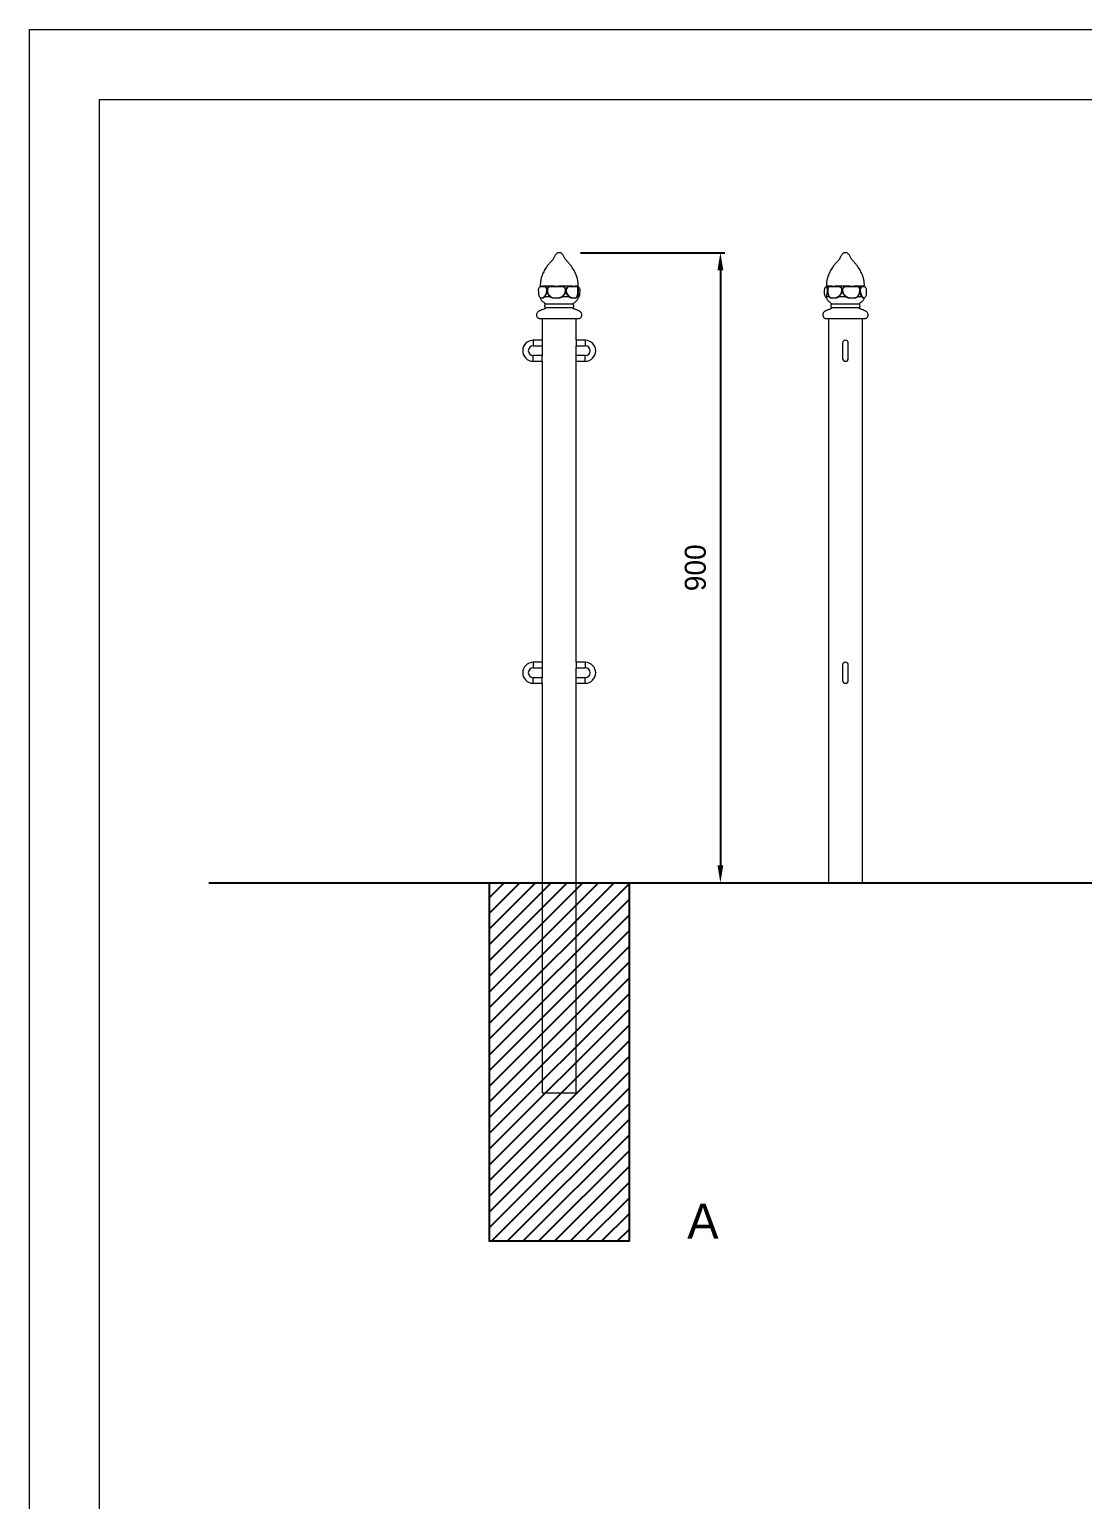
# Model space of a CAD drawing. Header units: millimetres. Extents: x -3033 to 2907, y -1646 to 2554.
# Drawn here: x -3033 to -1529, y 454 to 2554 of the extents above; entities that cross this region are included whole.
import ezdxf

# ---------------------------------------------------------------- set-up
doc = ezdxf.new("R2010")
doc.units = ezdxf.units.MM
doc.header["$PDSIZE"] = -1
doc.layers.add('tabelka', color=155, linetype='Continuous')
doc.layers.add('WYMIAR', color=96, linetype='Continuous')
doc.dimstyles.new('1-1', dxfattribs={"dimtxt": 30, "dimasz": 25, "dimexe": 6.25, "dimexo": 30, "dimgap": 20.625, "dimtad": 1, "dimdec": 1, "dimtxsty": 'Standard', "dimcen": 0, "dimclrd": 2, "dimclre": 2, "dimclrt": 2, "dimadec": 0, "dimazin": 0, "dimtfac": 1, "dimtdec": 1, "dimtmove": 0, "dimatfit": 3, "dimfxl": 0, "dimarcsym": 0})

# ---------------------------------------------------------------- blocks, each defined once
blk = doc.blocks.new('*D7')
at = {"layer": 'Defpoints', "color": 0, "transparency": 16777216}
for p in [(-2276.2, 2234.9), (-2176.8, 1334.9), (-2046.3, 1334.9)]:
    blk.add_point(p, dxfattribs=at)
at = {"layer": 'WYMIAR', "color": 2, "lineweight": -2, "transparency": 16777216}
for p, q in [((-2246.2, 2234.9), (-2040, 2234.9)), ((-2046.3, 2209.9), (-2046.3, 1359.9)), ((-2146.8, 1334.9), (-2040, 1334.9))]:
    blk.add_line(p, q, dxfattribs=at)
at = {"layer": 'WYMIAR', "color": 2, "transparency": 16777216}
for points in [[(-2050.4, 2209.9), (-2042.1, 2209.9), (-2046.3, 2234.9)], [(-2050.4, 1359.9), (-2042.1, 1359.9), (-2046.3, 1334.9)]]:
    blk.add_solid(points, dxfattribs=at)
at = {"layer": 'WYMIAR', "color": 2, "transparency": 16777216, "insert": (-2081.9, 1784.9), "char_height": 30, "attachment_point": 5, "rotation": 90}
blk.add_mtext('900', dxfattribs=at)

msp = doc.modelspace()

# ---------------------------------------------------------------- hatches: boundary and pattern name
at = {"ltscale": 0.2}
h = msp.add_hatch(dxfattribs=at)
h.set_pattern_fill('ANSI31', color=256, scale=5, style=0)
h.set_pattern_definition([(45, (-1593.217, 390.504), (-11.22532, 11.22532), [])])
h.paths.add_polyline_path([(-2376.06, 1334.9), (-2176.76, 1334.9), (-2176.76, 822.92), (-2376.06, 822.92)])

# ---------------------------------------------------------------- linework, layer by layer
at = {"color": 7, "linetype": 'Continuous', "lineweight": 15}
for p, q in [((-2276.23, 2234.9), (-2276.59, 2234.9)), ((-1867.54, 2234.9), (-1867.9, 2234.9)), ((-2303.4, 2187.24), (-2303.4, 2186.94)), ((-2302.48, 2187.24), (-2303.4, 2187.24)), ((-2303.39, 2186.94), (-2303.39, 2186.98)), ((-2283.39, 2187.24), (-2300.36, 2187.24)), ((-2257.32, 2187.24), (-2277.61, 2187.24)), ((-2249.41, 2187.24), (-2253.65, 2187.24)), ((-2249.41, 2186.94), (-2249.41, 2187.24)), ((-1895.16, 2186.34), (-1895.14, 2186.35)), ((-1894.72, 2187.24), (-1894.72, 2187.2)), ((-1886.81, 2187.24), (-1894.72, 2187.24)), ((-1860.73, 2187.24), (-1882.25, 2187.24)), ((-1841.65, 2187.24), (-1855.28, 2187.24)), ((-1840.73, 2187.24), (-1840.75, 2187.24)), ((-1840.73, 2187.2), (-1840.73, 2187.24)), ((-2303.3, 2170.8), (-2303.13, 2170.74)), ((-2303.28, 2170.75), (-2303.3, 2170.79)), ((-2289.64, 2171.96), (-2297.07, 2171.96)), ((-2262.65, 2171.96), (-2271.69, 2171.96)), ((-2249.41, 2171.96), (-2251.03, 2171.96)), ((-2249.42, 2171.73), (-2249.42, 2171.96)), ((-2249.41, 2171.96), (-2249.41, 2172.43)), ((-1894.83, 2170.55), (-1894.92, 2170.63)), ((-1890.95, 2171.96), (-1894.3, 2171.96)), ((-1891.83, 2174.49), (-1890.92, 2172.57)), ((-1867.42, 2171.96), (-1876.93, 2171.96)), ((-1844.19, 2171.96), (-1850.35, 2171.96)), ((-1840.6, 2170.56), (-1840.53, 2170.63)), ((-2256.89, 2156.1), (-2295.92, 2156.1)), ((-2295.76, 2161.77), (-2257.06, 2161.77)), ((-1848.21, 2156.1), (-1887.24, 2156.1)), ((-1887.07, 2161.77), (-1848.38, 2161.77)), ((-2305.09, 2141.13), (-2247.73, 2141.13)), ((-2300.56, 2141.13), (-2300.56, 2109.9)), ((-2252.26, 2109.9), (-2252.26, 2141.13)), ((-1896.4, 2141.13), (-1839.04, 2141.13)), ((-1891.87, 2141.13), (-1891.87, 1334.9)), ((-1843.57, 1334.9), (-1843.57, 2141.13)), ((-2300.56, 2109.9), (-2313.56, 2109.9)), ((-2313.56, 2109.9), (-2313.56, 2101.9)), ((-2313.56, 2101.9), (-2300.56, 2101.9)), ((-2300.56, 2109.9), (-2300.56, 2101.9)), ((-2300.56, 2101.9), (-2300.56, 2087.9)), ((-2239.26, 2109.9), (-2252.26, 2109.9)), ((-2252.26, 2109.9), (-2252.26, 2101.9)), ((-2252.26, 2087.9), (-2252.26, 2101.9)), ((-2252.26, 2101.9), (-2239.26, 2101.9)), ((-2239.26, 2109.9), (-2239.26, 2101.9)), ((-1871.72, 2105.9), (-1871.72, 2083.9)), ((-1863.72, 2083.9), (-1863.72, 2105.9)), ((-2300.56, 2087.9), (-2313.56, 2087.9)), ((-2313.56, 2079.9), (-2313.56, 2087.9)), ((-2313.56, 2079.9), (-2300.56, 2079.9)), ((-2300.56, 2079.9), (-2300.56, 2087.9)), ((-2300.56, 2079.9), (-2300.56, 1649.9)), ((-2239.26, 2087.9), (-2252.26, 2087.9)), ((-2252.26, 2079.9), (-2252.26, 2087.9)), ((-2252.26, 1649.9), (-2252.26, 2079.9)), ((-2252.26, 2079.9), (-2239.26, 2079.9)), ((-2239.26, 2079.9), (-2239.26, 2087.9)), ((-2300.56, 1649.9), (-2313.56, 1649.9)), ((-2313.56, 1649.9), (-2313.56, 1641.9)), ((-2313.56, 1641.9), (-2300.56, 1641.9)), ((-2300.56, 1649.9), (-2300.56, 1641.9)), ((-2300.56, 1641.9), (-2300.56, 1627.9)), ((-2239.26, 1649.9), (-2252.26, 1649.9)), ((-2252.26, 1649.9), (-2252.26, 1641.9)), ((-2252.26, 1627.9), (-2252.26, 1641.9)), ((-2252.26, 1641.9), (-2239.26, 1641.9)), ((-2239.26, 1649.9), (-2239.26, 1641.9)), ((-1871.72, 1645.9), (-1871.72, 1623.9)), ((-1863.72, 1623.9), (-1863.72, 1645.9)), ((-2300.56, 1627.9), (-2313.56, 1627.9)), ((-2313.56, 1619.9), (-2313.56, 1627.9)), ((-2313.56, 1619.9), (-2300.56, 1619.9)), ((-2300.56, 1619.9), (-2300.56, 1627.9)), ((-2300.56, 1619.9), (-2300.56, 1034.9)), ((-2239.26, 1627.9), (-2252.26, 1627.9)), ((-2252.26, 1619.9), (-2252.26, 1627.9)), ((-2252.26, 1034.9), (-2252.26, 1619.9)), ((-2252.26, 1619.9), (-2239.26, 1619.9)), ((-2239.26, 1619.9), (-2239.26, 1627.9)), ((-2300.56, 1334.9), (-2276.41, 1334.9)), ((-2276.41, 1334.9), (-2252.26, 1334.9)), ((-1891.87, 1334.9), (-1843.57, 1334.9)), ((-2300.56, 1034.9), (-2252.26, 1034.9))]:
    msp.add_line(p, q, dxfattribs=at)
msp.add_line((-2776.57, 1334.9), (761.32, 1334.9))
at = {"color": 7, "linetype": 'Continuous', "lineweight": 15, "flags": 128}
for points in [[(-2250.8, 2186.2), (-2251.17, 2186.24), (-2252.11, 2186.29), (-2254.48, 2186.39), (-2257.63, 2186.3), (-2260.84, 2186.17), (-2261.96, 2186.18), (-2263.11, 2186.12), (-2264.13, 2185.73), (-2265.07, 2184.97), (-2266.05, 2183.55), (-2266.43, 2182.25), (-2266.45, 2181.83), (-2266.42, 2180.09), (-2266.08, 2178.36), (-2265.4, 2176.63), (-2264.39, 2175.02), (-2262.04, 2172.57), (-2262.04, 2172.57)], [(-1840.3, 2186.35), (-1840.36, 2186.39), (-1841.38, 2186.3), (-1842.93, 2186.17), (-1843.56, 2186.18), (-1844.24, 2186.12), (-1844.89, 2185.73), (-1845.51, 2184.97), (-1846.22, 2183.55), (-1846.5, 2182.25), (-1846.51, 2181.83), (-1846.48, 2180.09), (-1846.25, 2178.36), (-1845.79, 2176.63), (-1845.14, 2175.02), (-1843.67, 2172.57), (-1843.67, 2172.57)]]:
    msp.add_lwpolyline(points, dxfattribs=at)
msp.add_lwpolyline([(-2376.06, 1334.9), (-2176.76, 1334.9), (-2176.76, 822.92), (-2376.06, 822.92)], close=True)
at = {"color": 7, "linetype": 'Continuous', "lineweight": 15}
for centre, radius, start, end in [((-2313.56, 2094.9), 15, 90, 270), ((-2313.56, 2094.9), 7, 90, 180), ((-2239.26, 2094.9), 15, 0, 90), ((-2239.26, 2094.9), 7, 270, 90), ((-1867.72, 2105.9), 4, 0, 180), ((-2313.56, 2094.9), 7, 180, 270), ((-2239.26, 2094.9), 15, 270, 0), ((-1867.72, 2083.9), 4, 180, 0), ((-2313.56, 1634.9), 15, 90, 270), ((-2313.56, 1634.9), 7, 90, 180), ((-2239.26, 1634.9), 15, 0, 90), ((-2239.26, 1634.9), 7, 270, 90), ((-1867.72, 1645.9), 4, 0, 180), ((-2313.56, 1634.9), 7, 180, 270), ((-2239.26, 1634.9), 15, 270, 0), ((-1867.72, 1623.9), 4, 180, 0)]:
    msp.add_arc(centre, radius, start, end, dxfattribs=at)
for points, knots in [([(-2276.59, 2234.9), (-2276.89, 2234.88), (-2277.55, 2234.85), (-2278.85, 2234.47), (-2280.31, 2233.57), (-2281.66, 2232.1), (-2283.29, 2229.56), (-2284.73, 2225.72), (-2288.38, 2222.01), (-2291.8, 2218.12), (-2295.39, 2213.47), (-2298.69, 2207.85), (-2301.2, 2202.04), (-2302.68, 2196.7), (-2303.45, 2191.99), (-2303.42, 2188.81), (-2303.4, 2187.22)], [0, 0, 0, 0, 0.01613, 0.0346027, 0.0701413, 0.1049747, 0.138907, 0.228254, 0.3172081, 0.4086355, 0.5014657, 0.6254987, 0.7500434, 0.833081, 0.9162226, 1, 1, 1, 1]), ([(-2249.42, 2187.22), (-2249.4, 2188.81), (-2249.36, 2191.99), (-2250.14, 2196.7), (-2251.62, 2202.04), (-2254.13, 2207.85), (-2257.26, 2213.15), (-2260.34, 2217.32), (-2263.13, 2220.46), (-2265.84, 2223.51), (-2268.52, 2226.65), (-2269.69, 2229.83), (-2271.16, 2232.1), (-2272.51, 2233.57), (-2273.97, 2234.47), (-2275.26, 2234.85), (-2275.92, 2234.88), (-2276.23, 2234.9)], [0, 0, 0, 0, 0.0837802, 0.1669247, 0.2499652, 0.3745142, 0.4985514, 0.5728574, 0.6465308, 0.7192685, 0.7881511, 0.8610882, 0.8950217, 0.9298563, 0.9653961, 0.9838695, 1, 1, 1, 1]), ([(-1867.9, 2234.9), (-1868.21, 2234.88), (-1868.87, 2234.85), (-1870.16, 2234.47), (-1871.62, 2233.57), (-1872.98, 2232.1), (-1874.6, 2229.56), (-1876.05, 2225.72), (-1879.7, 2222.01), (-1883.12, 2218.12), (-1886.71, 2213.47), (-1890, 2207.85), (-1892.51, 2202.04), (-1893.99, 2196.7), (-1894.77, 2191.99), (-1894.73, 2188.81), (-1894.72, 2187.22)], [0, 0, 0, 0, 0.01613, 0.0346027, 0.0701413, 0.1049747, 0.138907, 0.228254, 0.3172081, 0.4086355, 0.5014657, 0.6254987, 0.7500434, 0.833081, 0.9162226, 1, 1, 1, 1]), ([(-1840.73, 2187.22), (-1840.71, 2188.81), (-1840.68, 2191.99), (-1841.45, 2196.7), (-1842.94, 2202.04), (-1845.44, 2207.85), (-1848.57, 2213.15), (-1851.65, 2217.32), (-1854.44, 2220.46), (-1857.15, 2223.51), (-1859.83, 2226.65), (-1861, 2229.83), (-1862.47, 2232.1), (-1863.82, 2233.57), (-1865.29, 2234.47), (-1866.58, 2234.85), (-1867.24, 2234.88), (-1867.54, 2234.9)], [0, 0, 0, 0, 0.0837802, 0.1669247, 0.2499652, 0.3745142, 0.4985514, 0.5728574, 0.6465308, 0.7192685, 0.7881511, 0.8610882, 0.8950217, 0.9298563, 0.9653961, 0.9838695, 1, 1, 1, 1]), ([(-2303.7, 2186.17), (-2303.86, 2186.08), (-2304.31, 2185.83), (-2305.09, 2185.03), (-2305.81, 2183.82), (-2306.19, 2182.44), (-2306.34, 2180.96), (-2306.22, 2179.37), (-2305.92, 2177.7), (-2305.86, 2175.91), (-2305.74, 2174.42), (-2305.39, 2173.09), (-2304.7, 2171.9), (-2303.86, 2171.14), (-2303.3, 2170.79), (-2303.16, 2170.71)], [0, 0, 0, 0, 0.0320962, 0.0925709, 0.1949697, 0.2753631, 0.3373675, 0.4467376, 0.5535692, 0.6502392, 0.7435183, 0.8075059, 0.8831005, 0.970764, 1, 1, 1, 1]), ([(-2303.47, 2186.64), (-2303.47, 2186.63), (-2303.5, 2186.53), (-2303.61, 2186.34), (-2303.77, 2186.24), (-2303.83, 2186.2)], [0, 0, 0, 0, 0.0287768, 0.6506897, 1, 1, 1, 1]), ([(-2303.71, 2186.19), (-2303.74, 2186.18), (-2303.83, 2186.16), (-2303.82, 2186.2), (-2303.81, 2186.18), (-2303.81, 2186.17)], [0, 0, 0, 0, 0.2613339, 0.9259551, 1, 1, 1, 1]), ([(-2297.64, 2172.57), (-2297.18, 2173.1), (-2296.38, 2174.02), (-2295.41, 2175.64), (-2294.55, 2177.61), (-2294.13, 2179.89), (-2294.04, 2181.91), (-2294.36, 2183.43), (-2294.99, 2184.64), (-2295.91, 2185.72), (-2297.12, 2186.33), (-2298.46, 2186.21), (-2300.2, 2186.31), (-2302.01, 2186.44), (-2303.32, 2186.32), (-2303.6, 2186.23), (-2303.71, 2186.19)], [0, 0, 0, 0, 0.0742452, 0.128507, 0.1844532, 0.2720467, 0.3312573, 0.3599629, 0.4084862, 0.4548285, 0.4972087, 0.562792, 0.6291553, 0.7605404, 0.8966894, 1, 1, 1, 1]), ([(-2303.39, 2186.98), (-2303.39, 2186.99), (-2303.39, 2187.04), (-2303.27, 2186.96), (-2302.83, 2187.12), (-2302.48, 2187.24)], [0, 0, 0, 0, 0.05465561, 0.25686199, 1, 1, 1, 1]), ([(-2302.48, 2187.24), (-2302.31, 2187.25), (-2301.78, 2187.28), (-2301, 2187.25), (-2300.39, 2187.24), (-2300.36, 2187.24)], [0, 0, 0, 0, 0.32181801, 0.96670915, 1, 1, 1, 1]), ([(-2300.36, 2187.24), (-2300.01, 2187.21), (-2299.3, 2187.15), (-2298.01, 2187.16), (-2296.71, 2187.08), (-2295.83, 2186.61), (-2295.14, 2185.96), (-2294.49, 2185.02), (-2293.87, 2183.45), (-2293.74, 2181.78), (-2293.77, 2180.2), (-2293.92, 2178.63), (-2294.34, 2177), (-2294.99, 2175.36), (-2295.96, 2173.63), (-2296.71, 2172.59), (-2297.14, 2172)], [0, 0, 0, 0, 0.0870433, 0.1786137, 0.2696718, 0.3321298, 0.3387266, 0.4109975, 0.4841695, 0.5466857, 0.6098615, 0.6731255, 0.7365867, 0.8154058, 0.8943407, 1, 1, 1, 1]), ([(-2289.54, 2172), (-2290.33, 2172.85), (-2291.55, 2174.15), (-2292.67, 2176.34), (-2293.26, 2178.15), (-2293.48, 2180.02), (-2293.51, 2181.87), (-2293.32, 2183.78), (-2292.58, 2185.33), (-2291.59, 2186.44), (-2290.45, 2186.96), (-2289.24, 2187.02), (-2286.97, 2187), (-2284.97, 2187.14), (-2283.39, 2187.24)], [0, 0, 0, 0, 0.1448323, 0.222536, 0.3001708, 0.3702731, 0.4407663, 0.515444, 0.5903714, 0.647179, 0.7034305, 0.7554611, 0.8077673, 1, 1, 1, 1]), ([(-2272.17, 2172.57), (-2271.53, 2173.1), (-2270.42, 2174.02), (-2269.11, 2175.64), (-2268.03, 2177.61), (-2267.52, 2179.89), (-2267.45, 2181.91), (-2267.78, 2183.43), (-2268.49, 2184.64), (-2269.58, 2185.72), (-2271.22, 2186.33), (-2273.19, 2186.21), (-2276.18, 2186.31), (-2280.01, 2186.44), (-2284.32, 2186.33), (-2287.42, 2186.16), (-2289.37, 2186.18), (-2290.46, 2186.2), (-2291.46, 2185.79), (-2292.32, 2184.9), (-2292.95, 2183.71), (-2293.22, 2182.56), (-2293.24, 2181.39), (-2293.27, 2180.08), (-2292.98, 2178.31), (-2292.41, 2176.58), (-2291.29, 2174.52), (-2290.09, 2173.34), (-2289.32, 2172.57)], [0, 0, 0, 0, 0.04682088, 0.08103972, 0.11632074, 0.17155942, 0.20889909, 0.22700152, 0.25760153, 0.28682618, 0.31355219, 0.3549106, 0.39676096, 0.47961567, 0.56547463, 0.6400684, 0.66408514, 0.68818236, 0.71038952, 0.73354115, 0.76579423, 0.79094381, 0.79871052, 0.83067928, 0.86333025, 0.89789222, 0.93381131, 1, 1, 1, 1]), ([(-2283.39, 2187.24), (-2282.78, 2187.25), (-2280.95, 2187.28), (-2279, 2187.25), (-2277.67, 2187.24), (-2277.61, 2187.24)], [0, 0, 0, 0, 0.321818, 0.9667092, 1, 1, 1, 1]), ([(-2277.61, 2187.24), (-2276.88, 2187.21), (-2275.4, 2187.15), (-2273.15, 2187.16), (-2271.12, 2187.08), (-2269.88, 2186.61), (-2268.93, 2185.96), (-2268.08, 2185.02), (-2267.31, 2183.45), (-2267.15, 2181.78), (-2267.18, 2180.2), (-2267.37, 2178.63), (-2267.9, 2177), (-2268.73, 2175.36), (-2270.05, 2173.63), (-2271.16, 2172.59), (-2271.81, 2172)], [0, 0, 0, 0, 0.0870433, 0.1786137, 0.2696718, 0.3321298, 0.3387266, 0.4109975, 0.4841695, 0.5466857, 0.6098615, 0.6731255, 0.7365867, 0.8154058, 0.8943407, 1, 1, 1, 1]), ([(-2262.55, 2172), (-2263.36, 2172.85), (-2264.6, 2174.15), (-2265.87, 2176.34), (-2266.57, 2178.15), (-2266.83, 2180.02), (-2266.87, 2181.87), (-2266.64, 2183.78), (-2265.76, 2185.33), (-2264.66, 2186.44), (-2263.45, 2186.96), (-2262.25, 2187.02), (-2260.1, 2187), (-2258.54, 2187.14), (-2257.32, 2187.24)], [0, 0, 0, 0, 0.1448323, 0.222536, 0.3001708, 0.3702731, 0.4407663, 0.515444, 0.5903714, 0.647179, 0.7034305, 0.7554611, 0.8077673, 1, 1, 1, 1]), ([(-2257.32, 2187.24), (-2256.88, 2187.25), (-2255.57, 2187.28), (-2254.4, 2187.25), (-2253.69, 2187.24), (-2253.65, 2187.24)], [0, 0, 0, 0, 0.321818, 0.9667092, 1, 1, 1, 1]), ([(-2253.65, 2187.24), (-2253.28, 2187.21), (-2252.51, 2187.15), (-2251.55, 2187.16), (-2250.82, 2187.09), (-2250.46, 2186.6), (-2250.3, 2186.21), (-2250.26, 2186.04), (-2250.24, 2185.92)], [0, 0, 0, 0, 0.2431613, 0.4989691, 0.7533459, 0.9278265, 0.9462549, 1, 1, 1, 1]), ([(-2251.95, 2171.16), (-2251.62, 2171.41), (-2250.98, 2171.9), (-2250.48, 2172.87), (-2250.16, 2173.84), (-2249.94, 2174.83), (-2249.55, 2176.34), (-2249.18, 2178.14), (-2249.02, 2179.89), (-2248.98, 2181.42), (-2249.09, 2182.77), (-2249.32, 2184.05), (-2249.65, 2185.08), (-2250.05, 2185.79), (-2250.39, 2186.09), (-2250.58, 2186.26)], [0, 0, 0, 0, 0.0762457, 0.1462313, 0.1989763, 0.2717511, 0.3562648, 0.4756999, 0.6052495, 0.6726245, 0.75229, 0.8503321, 0.9131163, 0.9520819, 1, 1, 1, 1]), ([(-2250.94, 2172.57), (-2250.76, 2173.1), (-2250.44, 2174.02), (-2250.11, 2175.64), (-2249.89, 2177.61), (-2249.8, 2179.89), (-2249.82, 2181.91), (-2249.83, 2183.43), (-2249.9, 2184.64), (-2250.08, 2185.71), (-2250.4, 2186.22), (-2250.68, 2186.21), (-2250.8, 2186.2)], [0, 0, 0, 0, 0.1404164, 0.2430392, 0.3488475, 0.5145091, 0.6264912, 0.6807807, 0.7725505, 0.8601956, 0.9403473, 1, 1, 1, 1]), ([(-2249.66, 2170.71), (-2249.52, 2170.79), (-2248.96, 2171.14), (-2248.11, 2171.9), (-2247.43, 2173.09), (-2247.08, 2174.42), (-2246.96, 2175.91), (-2246.89, 2177.7), (-2246.59, 2179.37), (-2246.48, 2180.96), (-2246.62, 2182.44), (-2247.01, 2183.82), (-2247.73, 2185.03), (-2248.51, 2185.83), (-2248.96, 2186.08), (-2249.11, 2186.17)], [0, 0, 0, 0, 0.029236, 0.1168995, 0.1924941, 0.2564817, 0.3497608, 0.4464308, 0.5532624, 0.6626325, 0.7246369, 0.8050303, 0.9074291, 0.9679038, 1, 1, 1, 1]), ([(-2249.62, 2184.88), (-2249.61, 2185.06), (-2249.57, 2185.67), (-2249.48, 2186.42), (-2249.41, 2186.9), (-2249.42, 2186.93), (-2249.42, 2186.94)], [0, 0, 0, 0, 0.1477762, 0.5052087, 0.8591418, 1, 1, 1, 1]), ([(-2249.01, 2186.17), (-2249.02, 2186.18), (-2249.03, 2186.19), (-2249.12, 2185.78), (-2249.27, 2185.1), (-2249.36, 2184.5), (-2249.4, 2184.25)], [0, 0, 0, 0, 0.2575679, 0.5245222, 0.8028302, 1, 1, 1, 1]), ([(-2248.98, 2186.21), (-2249.05, 2186.25), (-2249.22, 2186.36), (-2249.3, 2186.53), (-2249.34, 2186.63)], [0, 0, 0, 0, 0.4285595, 1, 1, 1, 1]), ([(-1895.14, 2186.35), (-1895.3, 2186.29), (-1895.83, 2186.1), (-1896.75, 2185.25), (-1897.68, 2183.6), (-1897.95, 2181.88), (-1898, 2180.64), (-1897.98, 2180.09), (-1897.94, 2179.75), (-1897.92, 2179.54), (-1897.9, 2179.34), (-1897.89, 2179.12), (-1897.89, 2178.76), (-1897.93, 2177.83), (-1897.95, 2176.63), (-1897.76, 2174.9), (-1897.22, 2173.28), (-1896.2, 2171.75), (-1895.26, 2170.94), (-1894.81, 2170.57)], [0, 0, 0, 0, 0.0275651, 0.0921094, 0.1990734, 0.3328727, 0.3718936, 0.403555, 0.4321987, 0.44554, 0.4575957, 0.4695045, 0.4825376, 0.5162223, 0.6269819, 0.7039277, 0.796503, 0.9044136, 1, 1, 1, 1]), ([(-1894.68, 2172.57), (-1894.52, 2173.1), (-1894.25, 2174.02), (-1893.88, 2175.64), (-1893.51, 2177.61), (-1893.31, 2179.89), (-1893.25, 2181.91), (-1893.43, 2183.43), (-1893.75, 2184.64), (-1894.18, 2185.72), (-1894.64, 2186.33), (-1895.03, 2186.21), (-1895.29, 2186.29), (-1895.2, 2186.32), (-1895.16, 2186.34)], [0, 0, 0, 0, 0.1072256, 0.185591, 0.2663889, 0.3928924, 0.4784048, 0.5198617, 0.5899395, 0.6568675, 0.7180734, 0.8127893, 0.9086318, 1, 1, 1, 1]), ([(-1894.74, 2187.2), (-1894.73, 2187.16), (-1894.7, 2186.96), (-1894.87, 2186.63), (-1895.08, 2186.43), (-1895.16, 2186.39), (-1895.18, 2186.38)], [0, 0, 0, 0, 0.1013406, 0.5030128, 0.8453471, 1, 1, 1, 1]), ([(-1892.06, 2185.81), (-1892.09, 2185.78), (-1892.26, 2185.61), (-1892.45, 2185.26), (-1892.67, 2184.72), (-1892.83, 2183.99), (-1892.94, 2182.64), (-1892.99, 2181.02), (-1892.93, 2179.16), (-1892.69, 2177.21), (-1892.16, 2175.34), (-1891.67, 2173.91), (-1891.34, 2173.34), (-1891.29, 2173.25)], [0, 0, 0, 0, 0.009709, 0.0568409, 0.0883469, 0.1441386, 0.23371, 0.3986419, 0.5184202, 0.6573415, 0.8502083, 0.9747934, 1, 1, 1, 1]), ([(-1892.56, 2184.97), (-1892.53, 2185.12), (-1892.41, 2185.69), (-1892.03, 2186.43), (-1891.42, 2186.96), (-1890.72, 2187.02), (-1889.34, 2187), (-1887.92, 2187.14), (-1886.81, 2187.24)], [0, 0, 0, 0, 0.0452889, 0.1776891, 0.308793, 0.4300594, 0.551968, 1, 1, 1, 1]), ([(-1891.61, 2186.13), (-1891.62, 2186.13), (-1891.79, 2186.11), (-1891.92, 2185.95), (-1892.04, 2185.8)], [0, 0, 0, 0, 0.0683061, 1, 1, 1, 1]), ([(-1877.53, 2172.57), (-1876.9, 2173.1), (-1875.79, 2174.02), (-1874.48, 2175.64), (-1873.35, 2177.61), (-1872.82, 2179.89), (-1872.73, 2181.91), (-1873.1, 2183.43), (-1873.88, 2184.64), (-1875.04, 2185.72), (-1876.69, 2186.33), (-1878.6, 2186.21), (-1881.33, 2186.31), (-1884.59, 2186.43), (-1887.84, 2186.34), (-1889.87, 2186.14), (-1891.02, 2186.2), (-1891.42, 2186.15), (-1891.61, 2186.13)], [0, 0, 0, 0, 0.0681681, 0.1179885, 0.1693553, 0.2497792, 0.3041433, 0.3304992, 0.3750508, 0.4176, 0.4565113, 0.5167264, 0.5776577, 0.6982887, 0.8232937, 0.9318973, 0.9668641, 1, 1, 1, 1]), ([(-1886.81, 2187.24), (-1886.35, 2187.25), (-1884.99, 2187.28), (-1883.41, 2187.25), (-1882.3, 2187.24), (-1882.25, 2187.24)], [0, 0, 0, 0, 0.321818, 0.9667092, 1, 1, 1, 1]), ([(-1882.25, 2187.24), (-1881.63, 2187.21), (-1880.35, 2187.15), (-1878.32, 2187.16), (-1876.39, 2187.08), (-1875.16, 2186.61), (-1874.22, 2185.96), (-1873.35, 2185.02), (-1872.55, 2183.45), (-1872.38, 2181.78), (-1872.42, 2180.2), (-1872.61, 2178.63), (-1873.16, 2177), (-1874.01, 2175.36), (-1875.34, 2173.63), (-1876.42, 2172.59), (-1877.04, 2172)], [0, 0, 0, 0, 0.0870433, 0.1786137, 0.2696718, 0.3321298, 0.3387266, 0.4109975, 0.4841695, 0.5466857, 0.6098615, 0.6731255, 0.7365867, 0.8154058, 0.8943407, 1, 1, 1, 1]), ([(-1867.3, 2172), (-1868.23, 2172.85), (-1869.63, 2174.14), (-1871.03, 2176.33), (-1871.74, 2178.13), (-1872.11, 2180), (-1872.07, 2181.86), (-1871.85, 2183.78), (-1870.91, 2185.33), (-1869.71, 2186.44), (-1868.35, 2186.96), (-1866.96, 2187), (-1864.41, 2187.02), (-1862.35, 2187.14), (-1860.73, 2187.24)], [0, 0, 0, 0, 0.1447984, 0.2210891, 0.3001189, 0.3692802, 0.4409279, 0.5155882, 0.590498, 0.6472924, 0.7035307, 0.7553557, 0.8078122, 1, 1, 1, 1]), ([(-1850.57, 2172.57), (-1850.09, 2173.1), (-1849.27, 2174.02), (-1848.33, 2175.64), (-1847.57, 2177.61), (-1847.23, 2179.89), (-1847.2, 2181.91), (-1847.39, 2183.43), (-1847.85, 2184.64), (-1848.58, 2185.72), (-1849.77, 2186.33), (-1851.28, 2186.21), (-1853.72, 2186.31), (-1857.09, 2186.44), (-1861.32, 2186.33), (-1864.64, 2186.16), (-1866.86, 2186.18), (-1868.14, 2186.2), (-1869.35, 2185.79), (-1870.45, 2184.9), (-1871.3, 2183.71), (-1871.67, 2182.56), (-1871.7, 2181.39), (-1871.72, 2180.08), (-1871.35, 2178.31), (-1870.62, 2176.58), (-1869.24, 2174.52), (-1867.81, 2173.34), (-1866.88, 2172.57)], [0, 0, 0, 0, 0.0468209, 0.0810397, 0.1163207, 0.1715594, 0.2088991, 0.2270015, 0.2576015, 0.2868262, 0.3135522, 0.3549106, 0.396761, 0.4796157, 0.5654746, 0.6400684, 0.6640851, 0.6881824, 0.7103895, 0.7335412, 0.7657942, 0.7909438, 0.7987105, 0.8306793, 0.8633302, 0.8978922, 0.9338113, 1, 1, 1, 1]), ([(-1860.73, 2187.24), (-1860.13, 2187.25), (-1858.31, 2187.28), (-1856.51, 2187.25), (-1855.34, 2187.24), (-1855.28, 2187.24)], [0, 0, 0, 0, 0.321818, 0.9667092, 1, 1, 1, 1]), ([(-1855.28, 2187.24), (-1854.64, 2187.21), (-1853.34, 2187.15), (-1851.49, 2187.16), (-1849.9, 2187.08), (-1848.97, 2186.61), (-1848.27, 2185.96), (-1847.66, 2185.02), (-1847.14, 2183.45), (-1847.02, 2181.78), (-1847.05, 2180.2), (-1847.17, 2178.63), (-1847.54, 2177), (-1848.13, 2175.36), (-1849.08, 2173.63), (-1849.94, 2172.59), (-1850.44, 2172)], [0, 0, 0, 0, 0.0870433, 0.1786137, 0.2696718, 0.3321298, 0.3387266, 0.4109975, 0.4841695, 0.5466857, 0.6098615, 0.6731255, 0.7365867, 0.8154058, 0.8943407, 1, 1, 1, 1]), ([(-1844.14, 2172), (-1844.61, 2172.85), (-1845.34, 2174.15), (-1846.17, 2176.34), (-1846.63, 2178.15), (-1846.81, 2180.02), (-1846.84, 2181.87), (-1846.68, 2183.78), (-1846.09, 2185.33), (-1845.39, 2186.44), (-1844.65, 2186.96), (-1843.96, 2187.02), (-1842.8, 2187), (-1842.15, 2187.14), (-1841.65, 2187.24)], [0, 0, 0, 0, 0.1448323, 0.222536, 0.3001708, 0.3702731, 0.4407663, 0.515444, 0.5903714, 0.647179, 0.7034305, 0.7554611, 0.8077673, 1, 1, 1, 1]), ([(-1841.65, 2187.24), (-1841.5, 2187.25), (-1841.04, 2187.28), (-1840.82, 2187.25), (-1840.76, 2187.24), (-1840.75, 2187.24)], [0, 0, 0, 0, 0.321818, 0.9667092, 1, 1, 1, 1]), ([(-1840.26, 2186.38), (-1840.32, 2186.41), (-1840.45, 2186.49), (-1840.7, 2186.82), (-1840.7, 2187.09), (-1840.7, 2187.21)], [0, 0, 0, 0, 0.33824043, 0.73043995, 1, 1, 1, 1]), ([(-1840.6, 2170.56), (-1840.24, 2170.86), (-1839.46, 2171.5), (-1838.51, 2172.64), (-1837.91, 2173.92), (-1837.61, 2175.35), (-1837.51, 2176.67), (-1837.5, 2178.01), (-1837.49, 2179.17), (-1837.43, 2180.19), (-1837.47, 2181.29), (-1837.58, 2182.34), (-1837.85, 2183.52), (-1838.34, 2184.73), (-1839.16, 2185.71), (-1839.9, 2186.24), (-1840.24, 2186.36), (-1840.29, 2186.38)], [0, 0, 0, 0, 0.0812572, 0.1750909, 0.2521712, 0.3147664, 0.4133548, 0.4842827, 0.5424132, 0.6067359, 0.6521269, 0.7252888, 0.7811187, 0.8524714, 0.9399737, 0.9902191, 1, 1, 1, 1]), ([(-2303.36, 2170.97), (-2303.37, 2170.65), (-2303.38, 2169.71), (-2302.72, 2168.28), (-2301.67, 2166.85), (-2300.45, 2165.67), (-2299.23, 2164.61), (-2298.01, 2163.57), (-2296.84, 2162.63), (-2296.08, 2162.02), (-2295.73, 2161.74)], [0, 0, 0, 0, 0.077258, 0.2265358, 0.3688817, 0.5061719, 0.636092, 0.7627147, 0.8915292, 1, 1, 1, 1]), ([(-2303.31, 2170.76), (-2303.31, 2170.76), (-2303.29, 2170.75), (-2303.29, 2170.75), (-2303.29, 2170.75)], [0, 0, 0, 0, 0.3859674, 1, 1, 1, 1]), ([(-2297.07, 2171.96), (-2297.4, 2171.64), (-2298.29, 2170.78), (-2299.59, 2170.02), (-2301.01, 2169.98), (-2302.17, 2170), (-2302.93, 2169.89), (-2303.18, 2170.55), (-2303.27, 2170.79)], [0, 0, 0, 0, 0.1044409, 0.2843267, 0.4683885, 0.655387, 0.8764822, 1, 1, 1, 1]), ([(-2303.13, 2170.74), (-2302.88, 2170.64), (-2302.36, 2170.43), (-2301.29, 2170.52), (-2300.08, 2170.66), (-2298.85, 2171.48), (-2297.96, 2172.28), (-2297.64, 2172.57)], [0, 0, 0, 0, 0.2066071, 0.4367701, 0.6696197, 0.8787954, 1, 1, 1, 1]), ([(-2297.14, 2172), (-2297.19, 2172.08), (-2297.29, 2172.25), (-2297.47, 2172.44), (-2297.59, 2172.54), (-2297.63, 2172.57), (-2297.64, 2172.57)], [0, 0, 0, 0, 0.3849632, 0.81251, 0.9740089, 1, 1, 1, 1]), ([(-2297.14, 2172), (-2297.14, 2171.99), (-2297.13, 2171.98), (-2297.1, 2171.96), (-2297.08, 2171.96), (-2297.07, 2171.96)], [0, 0, 0, 0, 0.2254476, 0.5236629, 1, 1, 1, 1]), ([(-2289.64, 2171.96), (-2289.63, 2171.96), (-2289.6, 2171.96), (-2289.56, 2171.97), (-2289.55, 2171.99), (-2289.54, 2172)], [0, 0, 0, 0, 0.384299, 0.772566, 1, 1, 1, 1]), ([(-2271.69, 2171.96), (-2272.17, 2171.64), (-2273.48, 2170.78), (-2276.06, 2170.04), (-2279.13, 2169.92), (-2282.39, 2170), (-2285.49, 2169.97), (-2288.08, 2170.77), (-2289.2, 2171.63), (-2289.64, 2171.96)], [0, 0, 0, 0, 0.0902791, 0.2457731, 0.4060395, 0.5665975, 0.7577131, 0.9051163, 1, 1, 1, 1]), ([(-2289.54, 2172), (-2289.49, 2172.09), (-2289.38, 2172.28), (-2289.33, 2172.46), (-2289.32, 2172.55), (-2289.32, 2172.57), (-2289.32, 2172.57)], [0, 0, 0, 0, 0.4521499, 0.8795063, 0.9740012, 1, 1, 1, 1]), ([(-2289.32, 2172.57), (-2288.93, 2172.26), (-2287.93, 2171.47), (-2285.49, 2170.61), (-2282.43, 2170.48), (-2279.21, 2170.5), (-2276.23, 2170.66), (-2273.8, 2171.47), (-2272.61, 2172.28), (-2272.17, 2172.57)], [0, 0, 0, 0, 0.0916006, 0.2337209, 0.4303934, 0.5956361, 0.7628076, 0.9129827, 1, 1, 1, 1]), ([(-2271.81, 2172), (-2271.86, 2172.08), (-2271.99, 2172.25), (-2272.1, 2172.44), (-2272.16, 2172.54), (-2272.17, 2172.57), (-2272.17, 2172.57)], [0, 0, 0, 0, 0.38496319, 0.81251001, 0.97400895, 1, 1, 1, 1]), ([(-2271.81, 2172), (-2271.8, 2171.99), (-2271.78, 2171.98), (-2271.74, 2171.96), (-2271.71, 2171.96), (-2271.69, 2171.96)], [0, 0, 0, 0, 0.2254476, 0.5236629, 1, 1, 1, 1]), ([(-2262.65, 2171.96), (-2262.64, 2171.96), (-2262.61, 2171.96), (-2262.57, 2171.97), (-2262.56, 2171.99), (-2262.55, 2172)], [0, 0, 0, 0, 0.384299, 0.772566, 1, 1, 1, 1]), ([(-2251.03, 2171.96), (-2251.18, 2171.64), (-2251.6, 2170.78), (-2252.87, 2170.04), (-2254.54, 2169.92), (-2256.61, 2170), (-2258.96, 2169.97), (-2261.05, 2170.77), (-2262.2, 2171.63), (-2262.65, 2171.96)], [0, 0, 0, 0, 0.0902791, 0.2457731, 0.4060395, 0.5665975, 0.7577131, 0.9051163, 1, 1, 1, 1]), ([(-2262.55, 2172), (-2262.48, 2172.09), (-2262.35, 2172.28), (-2262.17, 2172.46), (-2262.06, 2172.55), (-2262.04, 2172.57), (-2262.04, 2172.57)], [0, 0, 0, 0, 0.4521499, 0.8795063, 0.9740012, 1, 1, 1, 1]), ([(-2262.04, 2172.57), (-2261.6, 2172.26), (-2260.5, 2171.47), (-2258.53, 2170.61), (-2256.39, 2170.47), (-2254.35, 2170.53), (-2252.79, 2170.55), (-2252.18, 2171.07), (-2252.01, 2171.23)], [0, 0, 0, 0, 0.110352, 0.2815654, 0.5184983, 0.7175675, 0.9189603, 1, 1, 1, 1]), ([(-2257.09, 2161.74), (-2256.6, 2162.13), (-2255.56, 2162.96), (-2253.99, 2164.26), (-2252.49, 2165.55), (-2251.15, 2166.85), (-2250.08, 2168.28), (-2249.34, 2170.05), (-2249.39, 2171.35), (-2249.42, 2172.03)], [0, 0, 0, 0, 0.1399753, 0.2963395, 0.4549515, 0.5814344, 0.7125752, 0.8501021, 1, 1, 1, 1]), ([(-2249.43, 2172.43), (-2249.44, 2173.14), (-2249.47, 2174.25), (-2249.56, 2175.68), (-2249.6, 2176.19)], [0, 0, 0, 0, 0.6358072, 1, 1, 1, 1]), ([(-2249.41, 2171.75), (-2249.41, 2171.71), (-2249.38, 2171.42), (-2249.41, 2171.14), (-2249.45, 2171.02), (-2249.46, 2171)], [0, 0, 0, 0, 0.1081363, 0.8516602, 1, 1, 1, 1]), ([(-2249.45, 2176.94), (-2249.45, 2176.84), (-2249.4, 2176.13), (-2249.26, 2174.53), (-2249.18, 2173.34), (-2249.13, 2172.57)], [0, 0, 0, 0, 0.0569662, 0.3887031, 1, 1, 1, 1]), ([(-2249.13, 2172.57), (-2249.09, 2172.26), (-2248.98, 2171.45), (-2249.26, 2171.06), (-2249.43, 2170.82)], [0, 0, 0, 0, 0.3919232, 1, 1, 1, 1]), ([(-2249.42, 2172), (-2249.41, 2172.09), (-2249.38, 2172.28), (-2249.25, 2172.46), (-2249.16, 2172.55), (-2249.13, 2172.57), (-2249.13, 2172.57)], [0, 0, 0, 0, 0.4521499, 0.8795063, 0.9740012, 1, 1, 1, 1]), ([(-1894.92, 2170.63), (-1894.99, 2170.66), (-1895.17, 2170.75), (-1895.14, 2171.48), (-1894.81, 2172.28), (-1894.68, 2172.57)], [0, 0, 0, 0, 0.3115701, 0.7474399, 1, 1, 1, 1]), ([(-1894.98, 2170.56), (-1894.89, 2170.48), (-1894.7, 2170.31), (-1894.68, 2170.19), (-1894.67, 2170.13)], [0, 0, 0, 0, 0.479997, 1, 1, 1, 1]), ([(-1894.3, 2171.96), (-1894.4, 2171.65), (-1894.67, 2170.8), (-1894.72, 2170.2), (-1894.66, 2170.15), (-1894.65, 2170.15)], [0, 0, 0, 0, 0.3402845, 0.92638, 1, 1, 1, 1]), ([(-1894.65, 2170.15), (-1894.64, 2170.1), (-1894.63, 2169.44), (-1894.01, 2168.28), (-1892.99, 2166.85), (-1891.77, 2165.67), (-1890.54, 2164.61), (-1889.33, 2163.57), (-1888.16, 2162.63), (-1887.39, 2162.02), (-1887.04, 2161.74)], [0, 0, 0, 0, 0.0110077, 0.1710032, 0.3235692, 0.4707164, 0.6099644, 0.7456783, 0.8837413, 1, 1, 1, 1]), ([(-1890.89, 2172), (-1891.34, 2172.85), (-1892.03, 2174.15), (-1892.58, 2176.35), (-1892.83, 2177.85), (-1892.88, 2178.8), (-1892.89, 2179.09)], [0, 0, 0, 0, 0.4338913, 0.6666778, 0.8992576, 1, 1, 1, 1]), ([(-1890.95, 2171.96), (-1890.94, 2171.96), (-1890.92, 2171.96), (-1890.9, 2171.97), (-1890.89, 2171.99), (-1890.89, 2172)], [0, 0, 0, 0, 0.384299, 0.772566, 1, 1, 1, 1]), ([(-1876.93, 2171.96), (-1877.39, 2171.64), (-1878.66, 2170.78), (-1880.9, 2170.04), (-1883.49, 2169.92), (-1886.06, 2170), (-1888.29, 2169.97), (-1890.06, 2170.77), (-1890.7, 2171.63), (-1890.95, 2171.96)], [0, 0, 0, 0, 0.0902791, 0.2457731, 0.4060395, 0.5665975, 0.7577131, 0.9051163, 1, 1, 1, 1]), ([(-1890.92, 2172.57), (-1890.76, 2172.23), (-1890.58, 2171.86), (-1890.23, 2171.67), (-1890.21, 2171.66)], [0, 0, 0, 0, 0.9523945, 1, 1, 1, 1]), ([(-1890.89, 2172), (-1890.86, 2172.09), (-1890.81, 2172.28), (-1890.86, 2172.46), (-1890.91, 2172.55), (-1890.92, 2172.57), (-1890.92, 2172.57)], [0, 0, 0, 0, 0.45214989, 0.87950633, 0.97400121, 1, 1, 1, 1]), ([(-1890.21, 2171.66), (-1889.73, 2171.34), (-1888.57, 2170.56), (-1886.21, 2170.49), (-1883.71, 2170.5), (-1881.29, 2170.66), (-1879.17, 2171.47), (-1877.97, 2172.28), (-1877.53, 2172.57)], [0, 0, 0, 0, 0.1521779, 0.3697792, 0.5526061, 0.7375669, 0.9037228, 1, 1, 1, 1]), ([(-1877.04, 2172), (-1877.1, 2172.08), (-1877.22, 2172.25), (-1877.39, 2172.44), (-1877.5, 2172.54), (-1877.53, 2172.57), (-1877.53, 2172.57)], [0, 0, 0, 0, 0.3849632, 0.81251, 0.9740089, 1, 1, 1, 1]), ([(-1877.04, 2172), (-1877.03, 2171.99), (-1877.01, 2171.98), (-1876.98, 2171.96), (-1876.95, 2171.96), (-1876.93, 2171.96)], [0, 0, 0, 0, 0.2254476, 0.5236629, 1, 1, 1, 1]), ([(-1867.42, 2171.96), (-1867.4, 2171.96), (-1867.37, 2171.96), (-1867.33, 2171.97), (-1867.31, 2171.99), (-1867.3, 2172)], [0, 0, 0, 0, 0.384299, 0.772566, 1, 1, 1, 1]), ([(-1850.35, 2171.96), (-1850.71, 2171.64), (-1851.71, 2170.78), (-1853.92, 2170.02), (-1856.65, 2169.98), (-1859.74, 2169.98), (-1862.89, 2169.97), (-1865.59, 2170.77), (-1866.91, 2171.63), (-1867.42, 2171.96)], [0, 0, 0, 0, 0.0902862, 0.2457924, 0.4049086, 0.5665635, 0.7576941, 0.9051088, 1, 1, 1, 1]), ([(-1867.3, 2172), (-1867.23, 2172.09), (-1867.09, 2172.28), (-1866.96, 2172.46), (-1866.89, 2172.55), (-1866.88, 2172.57), (-1866.88, 2172.57)], [0, 0, 0, 0, 0.4521499, 0.8795063, 0.9740012, 1, 1, 1, 1]), ([(-1866.88, 2172.57), (-1866.4, 2172.26), (-1865.19, 2171.47), (-1862.64, 2170.61), (-1859.65, 2170.48), (-1856.59, 2170.5), (-1853.85, 2170.66), (-1851.75, 2171.47), (-1850.89, 2172.28), (-1850.57, 2172.57)], [0, 0, 0, 0, 0.0916006, 0.2337209, 0.4303934, 0.5956361, 0.7628076, 0.9129827, 1, 1, 1, 1]), ([(-1850.44, 2172), (-1850.48, 2172.08), (-1850.56, 2172.25), (-1850.59, 2172.44), (-1850.58, 2172.54), (-1850.57, 2172.57), (-1850.57, 2172.57)], [0, 0, 0, 0, 0.38496319, 0.81251001, 0.97400895, 1, 1, 1, 1]), ([(-1850.44, 2172), (-1850.43, 2171.99), (-1850.42, 2171.98), (-1850.39, 2171.96), (-1850.36, 2171.96), (-1850.35, 2171.96)], [0, 0, 0, 0, 0.2254476, 0.5236629, 1, 1, 1, 1]), ([(-1848.4, 2161.74), (-1847.91, 2162.13), (-1846.87, 2162.96), (-1845.3, 2164.26), (-1843.81, 2165.55), (-1842.45, 2166.85), (-1841.43, 2168.28), (-1840.81, 2169.44), (-1840.8, 2170.1), (-1840.8, 2170.15)], [0, 0, 0, 0, 0.1628445, 0.3447556, 0.5292817, 0.6764295, 0.8289961, 0.9889922, 1, 1, 1, 1]), ([(-1844.19, 2171.96), (-1844.19, 2171.96), (-1844.17, 2171.96), (-1844.15, 2171.97), (-1844.14, 2171.99), (-1844.14, 2172)], [0, 0, 0, 0, 0.384299, 0.772566, 1, 1, 1, 1]), ([(-1840.8, 2170.15), (-1840.83, 2170.08), (-1840.9, 2169.94), (-1841.41, 2169.99), (-1842.32, 2169.97), (-1843.25, 2170.77), (-1843.93, 2171.63), (-1844.19, 2171.96)], [0, 0, 0, 0, 0.189993, 0.4100291, 0.670186, 0.8708392, 1, 1, 1, 1]), ([(-1844.14, 2172), (-1844.09, 2172.09), (-1844, 2172.28), (-1843.82, 2172.46), (-1843.71, 2172.55), (-1843.68, 2172.57), (-1843.67, 2172.57)], [0, 0, 0, 0, 0.4521499, 0.8795063, 0.9740012, 1, 1, 1, 1]), ([(-1843.67, 2172.57), (-1843.4, 2172.26), (-1842.7, 2171.47), (-1841.82, 2170.6), (-1841.16, 2170.51), (-1840.72, 2170.44), (-1840.61, 2170.55), (-1840.6, 2170.56)], [0, 0, 0, 0, 0.1489412, 0.3800265, 0.699813, 0.9684951, 1, 1, 1, 1]), ([(-1840.78, 2170.14), (-1840.78, 2170.14), (-1840.77, 2170.16), (-1840.67, 2170.45), (-1840.51, 2170.53), (-1840.47, 2170.55)], [0, 0, 0, 0, 0.1932139, 0.8056895, 1, 1, 1, 1]), ([(-2295.94, 2156.28), (-2295.94, 2155.98), (-2295.93, 2155.27), (-2297.23, 2154.77), (-2298.5, 2154.22), (-2300.1, 2153.69), (-2301.69, 2153.14), (-2303.31, 2152.5), (-2304.84, 2151.73), (-2306.28, 2150.82), (-2307.57, 2149.69), (-2308.53, 2148.16), (-2308.9, 2146.37), (-2308.72, 2144.53), (-2308.11, 2143.09), (-2307.31, 2142.11), (-2306.52, 2141.51), (-2305.65, 2141.17), (-2305.06, 2141.13), (-2304.81, 2141.12)], [0, 0, 0, 0, 0.0340429, 0.0799265, 0.1452515, 0.2119277, 0.2806696, 0.3506944, 0.4226362, 0.4883889, 0.5572643, 0.6293394, 0.7024175, 0.7758733, 0.8504248, 0.8887526, 0.9282703, 0.9696179, 1, 1, 1, 1]), ([(-2295.74, 2161.75), (-2295.84, 2161.71), (-2296.21, 2161.54), (-2296.65, 2161.02), (-2296.97, 2160.35), (-2297.15, 2159.71), (-2297.29, 2159.02), (-2297.3, 2158.23), (-2297.13, 2157.48), (-2296.85, 2156.86), (-2296.49, 2156.4), (-2296.13, 2156.21), (-2295.97, 2156.13)], [0, 0, 0, 0, 0.04733549, 0.18253584, 0.29293362, 0.38495087, 0.47942779, 0.60922878, 0.74254591, 0.81966797, 0.91615774, 1, 1, 1, 1]), ([(-2257.06, 2156.02), (-2257, 2156.05), (-2256.76, 2156.16), (-2256.34, 2156.4), (-2255.97, 2156.86), (-2255.69, 2157.48), (-2255.51, 2158.23), (-2255.53, 2158.99), (-2255.65, 2159.61), (-2255.78, 2160.12), (-2255.99, 2160.66), (-2256.34, 2161.23), (-2256.73, 2161.62), (-2257.02, 2161.74), (-2257.07, 2161.76)], [0, 0, 0, 0, 0.03136832, 0.11540124, 0.20861763, 0.28312335, 0.41191775, 0.53731529, 0.61407294, 0.68617761, 0.76837572, 0.86485343, 0.97756504, 1, 1, 1, 1]), ([(-2248.01, 2141.12), (-2247.76, 2141.13), (-2247.17, 2141.17), (-2246.3, 2141.51), (-2245.51, 2142.11), (-2244.71, 2143.09), (-2244.1, 2144.53), (-2243.92, 2146.37), (-2244.29, 2148.16), (-2245.25, 2149.69), (-2246.54, 2150.82), (-2247.98, 2151.73), (-2249.51, 2152.5), (-2251.13, 2153.14), (-2252.72, 2153.69), (-2254.31, 2154.22), (-2255.59, 2154.77), (-2256.88, 2155.27), (-2256.88, 2155.98), (-2256.88, 2156.28)], [0, 0, 0, 0, 0.0303821, 0.0717297, 0.1112474, 0.1495752, 0.2241267, 0.2975825, 0.3706606, 0.4427357, 0.5116111, 0.5773638, 0.6493056, 0.7193304, 0.7880723, 0.8547485, 0.9200735, 0.9659571, 1, 1, 1, 1]), ([(-1887.26, 2156.28), (-1887.25, 2155.98), (-1887.25, 2155.27), (-1888.54, 2154.77), (-1889.82, 2154.22), (-1891.41, 2153.69), (-1893, 2153.14), (-1894.62, 2152.5), (-1896.15, 2151.73), (-1897.59, 2150.82), (-1898.88, 2149.69), (-1899.84, 2148.16), (-1900.21, 2146.37), (-1900.03, 2144.53), (-1899.42, 2143.09), (-1898.62, 2142.11), (-1897.83, 2141.51), (-1896.96, 2141.17), (-1896.37, 2141.13), (-1896.12, 2141.12)], [0, 0, 0, 0, 0.0340429, 0.0799265, 0.1452515, 0.2119277, 0.2806696, 0.3506944, 0.4226362, 0.4883889, 0.5572643, 0.6293394, 0.7024175, 0.7758733, 0.8504248, 0.8887526, 0.9282703, 0.9696179, 1, 1, 1, 1]), ([(-1887.07, 2161.77), (-1887.3, 2161.62), (-1887.74, 2161.34), (-1888.24, 2160.51), (-1888.51, 2159.61), (-1888.63, 2158.65), (-1888.54, 2157.79), (-1888.27, 2157.01), (-1887.8, 2156.4), (-1887.42, 2156.2), (-1887.24, 2156.1)], [0, 0, 0, 0, 0.1190979, 0.2316347, 0.4266759, 0.5390275, 0.6646035, 0.8081978, 0.9085122, 1, 1, 1, 1]), ([(-1848.21, 2156.1), (-1847.97, 2156.23), (-1847.48, 2156.51), (-1847.09, 2157.23), (-1846.88, 2157.96), (-1846.8, 2158.94), (-1847.02, 2159.98), (-1847.4, 2160.88), (-1847.85, 2161.45), (-1848.19, 2161.66), (-1848.38, 2161.77)], [0, 0, 0, 0, 0.12077474, 0.2467943, 0.35322643, 0.46436041, 0.68371766, 0.81936305, 0.9053764, 1, 1, 1, 1]), ([(-1839.33, 2141.12), (-1839.07, 2141.13), (-1838.48, 2141.17), (-1837.61, 2141.51), (-1836.82, 2142.11), (-1836.02, 2143.09), (-1835.41, 2144.53), (-1835.23, 2146.37), (-1835.61, 2148.16), (-1836.56, 2149.69), (-1837.85, 2150.82), (-1839.29, 2151.73), (-1840.83, 2152.5), (-1842.44, 2153.14), (-1844.03, 2153.69), (-1845.63, 2154.22), (-1846.9, 2154.77), (-1848.2, 2155.27), (-1848.19, 2155.98), (-1848.19, 2156.28)], [0, 0, 0, 0, 0.0303821, 0.0717297, 0.1112474, 0.1495752, 0.2241267, 0.2975825, 0.3706606, 0.4427357, 0.5116111, 0.5773638, 0.6493056, 0.7193304, 0.7880723, 0.8547485, 0.9200735, 0.9659571, 1, 1, 1, 1])]:
    msp.add_open_spline(points, degree=3, knots=knots, dxfattribs=at)
at = {"layer": 'tabelka', "lineweight": 5}
for points in [[(-3032.96, 2553.89), (2907.04, 2553.89), (2907.04, -1646.11), (-3032.96, -1646.11)], [(-2932.96, 2453.89), (2807.04, 2453.89), (2807.04, -1546.11), (-2932.96, -1546.11)]]:
    msp.add_lwpolyline(points, close=True, dxfattribs=at)

# ---------------------------------------------------------------- texts
at = {"insert": (-2093.48, 876.78), "char_height": 50, "attachment_point": 1}
msp.add_mtext_dynamic_manual_height_columns('A', width=435.0554, gutter_width=12.5, heights=[0], dxfattribs=at)

# ---------------------------------------------------------------- dimensions: what is measured, and where the dimension line sits
at = {"layer": 'WYMIAR'}
dim = msp.add_linear_dim(base=(-2046.27, 1334.9), p1=(-2276.23, 2234.9), p2=(-2176.76, 1334.9), angle=90, dimstyle='1-1', dxfattribs=at)
dim.commit()
dim.dimension.update_dxf_attribs({"geometry": '*D7', "text_midpoint": (-2081.89, 1784.9)})

doc.saveas('drawing.dxf')
